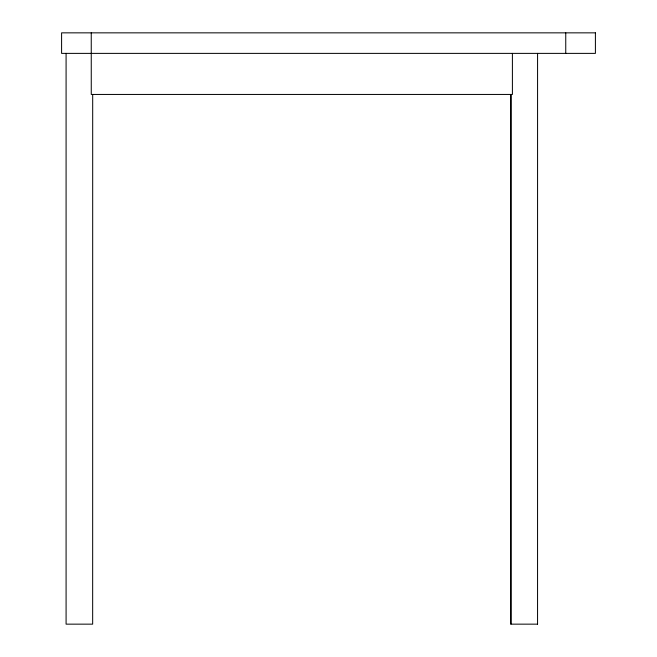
<?xml version="1.0" encoding="UTF-8"?>
<svg xmlns="http://www.w3.org/2000/svg" width="657" height="657" viewBox="0 0 657 657"><rect width="100%" height="100%" fill="white"/><g stroke="black" fill="none" stroke-linecap="round" stroke-linejoin="round"><path stroke-width="0.99" d="M510.908 624.15L510.908 94.444L510.883 624.15L537.574 624.15M565.751 32.85L565.751 53.381M537.574 53.381L537.557 624.15M512.403 53.381L512.403 94.444L91.266 94.444L91.249 32.85M92.694 94.444L92.662 624.15L66.086 624.15L66.086 53.381M595.406 32.85L61.594 32.85L61.594 53.381L595.406 53.381L595.406 32.85"/></g></svg>
